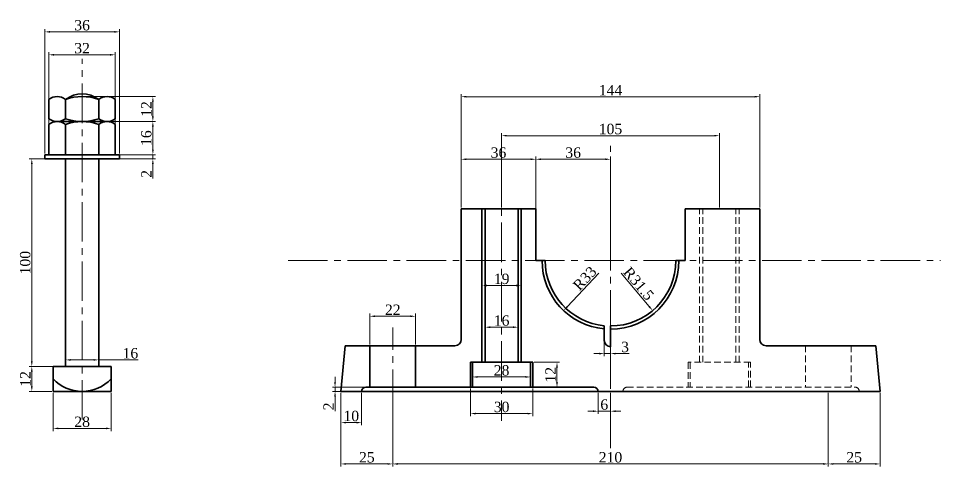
# Model space of a CAD drawing. Header units: millimetres. Extents: x 15432319 to 15433264, y 6507346 to 6507803.
# Drawn here: x 15432329.7 to 15432774.3, y 6507346 to 6507561.8 of the extents above; entities that cross this region are included whole.
import ezdxf

# ---------------------------------------------------------------- set-up
doc = ezdxf.new("R2010")
doc.units = ezdxf.units.MM
doc.header["$PDSIZE"] = 5
doc.linetypes.add('CENTER2', pattern=[28.575, 19.05, -3.175, 3.175, -3.175])
doc.linetypes.add('HIDDEN2', pattern=[4.7625, 3.175, -1.5875])
for name, color, linetype, lineweight in [('Center', 1, 'CENTER2', 18), ('Dimension', 123, 'Continuous', 18), ('Hidden', 5, 'HIDDEN2', 18), ('Object', 7, 'Continuous', 35)]:
    doc.layers.add(name, color=color, linetype=linetype, lineweight=lineweight)
doc.styles.get("Standard").update_dxf_attribs({"font": 'times.ttf'})
doc.dimstyles.new('ISO-25', dxfattribs={"dimtxt": 2.5, "dimasz": 2.5, "dimexe": 1.25, "dimexo": 0.625, "dimtad": 1, "dimtxsty": 'Standard', "dimcen": 2.5, "dimadec": 0, "dimazin": 0, "dimtfac": 1, "dimtmove": 0, "dimatfit": 3, "dimfxl": 1, "dimarcsym": 0})

# ---------------------------------------------------------------- blocks, each defined once
blk = doc.blocks.new('*D3')
at = {"layer": 'Defpoints', "color": 0, "transparency": 16777216}
for p in [(15432485.16, 6507382.17), (15432495.16, 6507382.17), (15432495.16, 6507367.13)]:
    blk.add_point(p, dxfattribs=at)
at = {"layer": 'Dimension', "transparency": 16777216}
for p, q in [((15432485.16, 6507381.54), (15432485.16, 6507365.88)), ((15432495.16, 6507381.54), (15432495.16, 6507365.88)), ((15432487.66, 6507367.13), (15432492.66, 6507367.13))]:
    blk.add_line(p, q, dxfattribs=at)
for points in [[(15432487.66, 6507367.55), (15432487.66, 6507366.72), (15432485.16, 6507367.13)], [(15432492.66, 6507367.55), (15432492.66, 6507366.72), (15432495.16, 6507367.13)]]:
    blk.add_solid(points, dxfattribs=at)
at = {"layer": 'Dimension', "transparency": 16777216, "insert": (15432490.16, 6507370.3), "char_height": 5, "attachment_point": 5}
blk.add_mtext('10', dxfattribs=at)
blk = doc.blocks.new('*D4')
at = {"layer": 'Defpoints', "color": 0, "transparency": 16777216}
for p in [(15432510.16, 6507382.17), (15432720.16, 6507382.17), (15432720.16, 6507347.22)]:
    blk.add_point(p, dxfattribs=at)
at = {"layer": 'Dimension', "transparency": 16777216}
for p, q in [((15432510.16, 6507381.54), (15432510.16, 6507345.97)), ((15432720.16, 6507381.54), (15432720.16, 6507345.97)), ((15432512.66, 6507347.22), (15432717.66, 6507347.22))]:
    blk.add_line(p, q, dxfattribs=at)
for points in [[(15432512.66, 6507347.63), (15432512.66, 6507346.8), (15432510.16, 6507347.22)], [(15432717.66, 6507347.63), (15432717.66, 6507346.8), (15432720.16, 6507347.22)]]:
    blk.add_solid(points, dxfattribs=at)
at = {"layer": 'Dimension', "transparency": 16777216, "insert": (15432615.16, 6507350.39), "char_height": 5, "attachment_point": 5}
blk.add_mtext('210', dxfattribs=at)
blk = doc.blocks.new('*D5')
at = {"layer": 'Defpoints', "color": 0, "transparency": 16777216}
for p in [(15432485.16, 6507382.17), (15432510.16, 6507382.17), (15432510.16, 6507347.22)]:
    blk.add_point(p, dxfattribs=at)
at = {"layer": 'Dimension', "transparency": 16777216}
for p, q in [((15432485.16, 6507381.54), (15432485.16, 6507345.97)), ((15432510.16, 6507381.54), (15432510.16, 6507345.97)), ((15432487.66, 6507347.22), (15432507.66, 6507347.22))]:
    blk.add_line(p, q, dxfattribs=at)
for points in [[(15432487.66, 6507347.63), (15432487.66, 6507346.8), (15432485.16, 6507347.22)], [(15432507.66, 6507347.63), (15432507.66, 6507346.8), (15432510.16, 6507347.22)]]:
    blk.add_solid(points, dxfattribs=at)
at = {"layer": 'Dimension', "transparency": 16777216, "insert": (15432497.66, 6507350.39), "char_height": 5, "attachment_point": 5}
blk.add_mtext('25', dxfattribs=at)
blk = doc.blocks.new('*D6')
at = {"layer": 'Defpoints', "color": 0, "transparency": 16777216}
for p in [(15432720.16, 6507382.17), (15432745.16, 6507382.17), (15432745.16, 6507347.22)]:
    blk.add_point(p, dxfattribs=at)
at = {"layer": 'Dimension', "transparency": 16777216}
for p, q in [((15432720.16, 6507381.54), (15432720.16, 6507345.97)), ((15432745.16, 6507381.54), (15432745.16, 6507345.97)), ((15432722.66, 6507347.22), (15432742.66, 6507347.22))]:
    blk.add_line(p, q, dxfattribs=at)
for points in [[(15432722.66, 6507347.63), (15432722.66, 6507346.8), (15432720.16, 6507347.22)], [(15432742.66, 6507347.63), (15432742.66, 6507346.8), (15432745.16, 6507347.22)]]:
    blk.add_solid(points, dxfattribs=at)
at = {"layer": 'Dimension', "transparency": 16777216, "insert": (15432732.66, 6507350.39), "char_height": 5, "attachment_point": 5}
blk.add_mtext('25', dxfattribs=at)
blk = doc.blocks.new('*D7')
at = {"layer": 'Defpoints', "color": 0, "transparency": 16777216}
for p in [(15432576.66, 6507389.11), (15432548.66, 6507384.17), (15432576.66, 6507384.17)]:
    blk.add_point(p, dxfattribs=at)
at = {"layer": 'Dimension', "transparency": 16777216}
for p, q in [((15432548.66, 6507384.79), (15432548.66, 6507390.36)), ((15432551.16, 6507389.11), (15432574.16, 6507389.11)), ((15432576.66, 6507384.79), (15432576.66, 6507390.36))]:
    blk.add_line(p, q, dxfattribs=at)
for points in [[(15432551.16, 6507389.53), (15432551.16, 6507388.7), (15432548.66, 6507389.11)], [(15432574.16, 6507389.53), (15432574.16, 6507388.7), (15432576.66, 6507389.11)]]:
    blk.add_solid(points, dxfattribs=at)
at = {"layer": 'Dimension', "transparency": 16777216, "insert": (15432562.66, 6507392.28), "char_height": 5, "attachment_point": 5}
blk.add_mtext('28', dxfattribs=at)
blk = doc.blocks.new('*D8')
at = {"layer": 'Defpoints', "color": 0, "transparency": 16777216}
for p in [(15432547.66, 6507384.17), (15432577.66, 6507384.17), (15432577.66, 6507371.47)]:
    blk.add_point(p, dxfattribs=at)
at = {"layer": 'Dimension', "transparency": 16777216}
for p, q in [((15432547.66, 6507383.54), (15432547.66, 6507370.22)), ((15432577.66, 6507383.54), (15432577.66, 6507370.22)), ((15432550.16, 6507371.47), (15432575.16, 6507371.47))]:
    blk.add_line(p, q, dxfattribs=at)
for points in [[(15432550.16, 6507371.88), (15432550.16, 6507371.05), (15432547.66, 6507371.47)], [(15432575.16, 6507371.88), (15432575.16, 6507371.05), (15432577.66, 6507371.47)]]:
    blk.add_solid(points, dxfattribs=at)
at = {"layer": 'Dimension', "transparency": 16777216, "insert": (15432562.66, 6507374.64), "char_height": 5, "attachment_point": 5}
blk.add_mtext('30', dxfattribs=at)
blk = doc.blocks.new('*D9')
at = {"layer": 'Defpoints', "color": 0, "transparency": 16777216}
for p in [(15432577.66, 6507396.17), (15432577.66, 6507384.17), (15432589.36, 6507384.17)]:
    blk.add_point(p, dxfattribs=at)
at = {"layer": 'Dimension', "transparency": 16777216}
for p, q in [((15432578.28, 6507396.17), (15432590.61, 6507396.17)), ((15432589.36, 6507393.67), (15432589.36, 6507386.67)), ((15432578.28, 6507384.17), (15432590.61, 6507384.17))]:
    blk.add_line(p, q, dxfattribs=at)
for points in [[(15432588.95, 6507393.67), (15432589.78, 6507393.67), (15432589.36, 6507396.17)], [(15432588.95, 6507386.67), (15432589.78, 6507386.67), (15432589.36, 6507384.17)]]:
    blk.add_solid(points, dxfattribs=at)
at = {"layer": 'Dimension', "transparency": 16777216, "insert": (15432586.24, 6507390.17), "char_height": 5, "attachment_point": 5, "rotation": 90}
blk.add_mtext('12', dxfattribs=at)
blk = doc.blocks.new('*D10')
at = {"layer": 'Defpoints', "color": 0, "transparency": 16777216}
for p in [(15432570.66, 6507413.09), (15432554.66, 6507396.17), (15432570.66, 6507396.17)]:
    blk.add_point(p, dxfattribs=at)
at = {"layer": 'Dimension', "transparency": 16777216}
for p, q in [((15432554.66, 6507396.79), (15432554.66, 6507414.34)), ((15432570.66, 6507396.79), (15432570.66, 6507414.34)), ((15432557.16, 6507413.09), (15432568.16, 6507413.09))]:
    blk.add_line(p, q, dxfattribs=at)
for points in [[(15432557.16, 6507413.5), (15432557.16, 6507412.67), (15432554.66, 6507413.09)], [(15432568.16, 6507413.5), (15432568.16, 6507412.67), (15432570.66, 6507413.09)]]:
    blk.add_solid(points, dxfattribs=at)
at = {"layer": 'Dimension', "transparency": 16777216, "insert": (15432562.66, 6507416.25), "char_height": 5, "attachment_point": 5}
blk.add_mtext('16', dxfattribs=at)
blk = doc.blocks.new('*D11')
at = {"layer": 'Defpoints', "color": 0, "transparency": 16777216}
for p in [(15432572.16, 6507433.17), (15432553.16, 6507396.17), (15432572.16, 6507396.17)]:
    blk.add_point(p, dxfattribs=at)
at = {"layer": 'Dimension', "transparency": 16777216}
for p, q in [((15432553.16, 6507396.79), (15432553.16, 6507434.42)), ((15432555.66, 6507433.17), (15432569.66, 6507433.17)), ((15432572.16, 6507396.79), (15432572.16, 6507434.42))]:
    blk.add_line(p, q, dxfattribs=at)
for points in [[(15432555.66, 6507433.58), (15432555.66, 6507432.75), (15432553.16, 6507433.17)], [(15432569.66, 6507433.58), (15432569.66, 6507432.75), (15432572.16, 6507433.17)]]:
    blk.add_solid(points, dxfattribs=at)
at = {"layer": 'Dimension', "transparency": 16777216, "insert": (15432562.66, 6507436.34), "char_height": 5, "attachment_point": 5}
blk.add_mtext('19', dxfattribs=at)
blk = doc.blocks.new('*D12')
at = {"layer": 'Defpoints', "color": 0, "transparency": 16777216}
for p in [(15432499.16, 6507384.17), (15432482.33, 6507382.17), (15432499.16, 6507382.17)]:
    blk.add_point(p, dxfattribs=at)
at = {"layer": 'Dimension', "transparency": 16777216}
for p, q in [((15432482.33, 6507386.67), (15432482.33, 6507389.17)), ((15432498.53, 6507384.17), (15432481.08, 6507384.17)), ((15432482.33, 6507384.17), (15432482.33, 6507382.17)), ((15432498.53, 6507382.17), (15432481.08, 6507382.17)), ((15432482.33, 6507379.67), (15432482.33, 6507372.69))]:
    blk.add_line(p, q, dxfattribs=at)
for points in [[(15432481.91, 6507386.67), (15432482.74, 6507386.67), (15432482.33, 6507384.17)], [(15432481.91, 6507379.67), (15432482.74, 6507379.67), (15432482.33, 6507382.17)]]:
    blk.add_solid(points, dxfattribs=at)
at = {"layer": 'Dimension', "transparency": 16777216, "insert": (15432479.2, 6507374.93), "char_height": 5, "attachment_point": 5, "rotation": 90}
blk.add_mtext('2', dxfattribs=at)
blk = doc.blocks.new('*D13')
at = {"layer": 'Defpoints', "color": 0, "transparency": 16777216}
for p in [(15432579.16, 6507493.99), (15432543.16, 6507470.17), (15432579.16, 6507470.17)]:
    blk.add_point(p, dxfattribs=at)
at = {"layer": 'Dimension', "transparency": 16777216}
for p, q in [((15432543.16, 6507470.79), (15432543.16, 6507495.24)), ((15432545.66, 6507493.99), (15432576.66, 6507493.99)), ((15432579.16, 6507470.79), (15432579.16, 6507495.24))]:
    blk.add_line(p, q, dxfattribs=at)
for points in [[(15432545.66, 6507494.4), (15432545.66, 6507493.57), (15432543.16, 6507493.99)], [(15432576.66, 6507494.4), (15432576.66, 6507493.57), (15432579.16, 6507493.99)]]:
    blk.add_solid(points, dxfattribs=at)
at = {"layer": 'Dimension', "transparency": 16777216, "insert": (15432561.16, 6507497.16), "char_height": 5, "attachment_point": 5}
blk.add_mtext('36', dxfattribs=at)
blk = doc.blocks.new('*D14')
at = {"layer": 'Defpoints', "color": 0, "transparency": 16777216}
for p in [(15432579.16, 6507493.99), (15432579.16, 6507445.17), (15432615.16, 6507445.17)]:
    blk.add_point(p, dxfattribs=at)
at = {"layer": 'Dimension', "transparency": 16777216}
for p, q in [((15432579.16, 6507445.79), (15432579.16, 6507495.24)), ((15432612.66, 6507493.99), (15432581.66, 6507493.99)), ((15432615.16, 6507445.79), (15432615.16, 6507495.24))]:
    blk.add_line(p, q, dxfattribs=at)
for points in [[(15432581.66, 6507494.4), (15432581.66, 6507493.57), (15432579.16, 6507493.99)], [(15432612.66, 6507494.4), (15432612.66, 6507493.57), (15432615.16, 6507493.99)]]:
    blk.add_solid(points, dxfattribs=at)
at = {"layer": 'Dimension', "transparency": 16777216, "insert": (15432597.16, 6507497.16), "char_height": 5, "attachment_point": 5}
blk.add_mtext('36', dxfattribs=at)
blk = doc.blocks.new('*D17')
at = {"layer": 'Defpoints', "color": 0, "transparency": 16777216}
for p in [(15432612.16, 6507413.81), (15432615.16, 6507413.81), (15432615.16, 6507400.37)]:
    blk.add_point(p, dxfattribs=at)
at = {"layer": 'Dimension', "transparency": 16777216}
for p, q in [((15432612.16, 6507413.19), (15432612.16, 6507399.12)), ((15432615.16, 6507413.19), (15432615.16, 6507399.12)), ((15432609.66, 6507400.37), (15432607.16, 6507400.37)), ((15432612.16, 6507400.37), (15432615.16, 6507400.37)), ((15432617.66, 6507400.37), (15432624.19, 6507400.37))]:
    blk.add_line(p, q, dxfattribs=at)
for points in [[(15432609.66, 6507400.78), (15432609.66, 6507399.95), (15432612.16, 6507400.37)], [(15432617.66, 6507400.78), (15432617.66, 6507399.95), (15432615.16, 6507400.37)]]:
    blk.add_solid(points, dxfattribs=at)
at = {"layer": 'Dimension', "transparency": 16777216, "insert": (15432622.17, 6507403.54), "char_height": 5, "attachment_point": 5}
blk.add_mtext('3', dxfattribs=at)
blk = doc.blocks.new('*D18')
at = {"layer": 'Defpoints', "color": 0, "transparency": 16777216}
for p in [(15432615.16, 6507445.17), (15432635.49, 6507421.1)]:
    blk.add_point(p, dxfattribs=at)
at = {"layer": 'Dimension', "transparency": 16777216}
blk.add_line((15432620.33, 6507439.04), (15432633.87, 6507423.01), dxfattribs=at)
blk.add_solid([(15432634.19, 6507423.28), (15432633.55, 6507422.75), (15432635.49, 6507421.1)], dxfattribs=at)
at = {"layer": 'Dimension', "transparency": 16777216, "insert": (15432628.72, 6507434.03), "char_height": 5, "attachment_point": 5, "rotation": 310.1933}
blk.add_mtext('R31.5', dxfattribs=at)
blk = doc.blocks.new('*D19')
at = {"layer": 'Defpoints', "color": 0, "transparency": 16777216}
for p in [(15432615.16, 6507445.17), (15432592.57, 6507421.11)]:
    blk.add_point(p, dxfattribs=at)
at = {"layer": 'Dimension', "transparency": 16777216}
blk.add_line((15432609.47, 6507439.11), (15432594.28, 6507422.93), dxfattribs=at)
blk.add_solid([(15432593.98, 6507423.21), (15432594.59, 6507422.64), (15432592.57, 6507421.11)], dxfattribs=at)
at = {"layer": 'Dimension', "transparency": 16777216, "insert": (15432602.77, 6507436.6), "char_height": 5, "attachment_point": 5, "rotation": 46.8143}
blk.add_mtext('R33', dxfattribs=at)
blk = doc.blocks.new('*D20')
at = {"layer": 'Defpoints', "color": 0, "transparency": 16777216}
for p in [(15432521.16, 6507418.36), (15432499.16, 6507404.17), (15432521.16, 6507404.17)]:
    blk.add_point(p, dxfattribs=at)
at = {"layer": 'Dimension', "transparency": 16777216}
for p, q in [((15432499.16, 6507404.79), (15432499.16, 6507419.61)), ((15432501.66, 6507418.36), (15432518.66, 6507418.36)), ((15432521.16, 6507404.79), (15432521.16, 6507419.61))]:
    blk.add_line(p, q, dxfattribs=at)
for points in [[(15432501.66, 6507418.78), (15432501.66, 6507417.95), (15432499.16, 6507418.36)], [(15432518.66, 6507418.78), (15432518.66, 6507417.95), (15432521.16, 6507418.36)]]:
    blk.add_solid(points, dxfattribs=at)
at = {"layer": 'Dimension', "transparency": 16777216, "insert": (15432510.16, 6507421.49), "char_height": 5, "attachment_point": 5}
blk.add_mtext('22', dxfattribs=at)
blk = doc.blocks.new('*D21')
at = {"layer": 'Defpoints', "color": 0, "transparency": 16777216}
for p in [(15432609.16, 6507382.17), (15432615.16, 6507382.17), (15432615.16, 6507372.63)]:
    blk.add_point(p, dxfattribs=at)
at = {"layer": 'Dimension', "transparency": 16777216}
for p, q in [((15432609.16, 6507381.54), (15432609.16, 6507371.38)), ((15432615.16, 6507381.54), (15432615.16, 6507371.38)), ((15432606.66, 6507372.63), (15432604.16, 6507372.63)), ((15432609.16, 6507372.63), (15432615.16, 6507372.63)), ((15432617.66, 6507372.63), (15432620.16, 6507372.63))]:
    blk.add_line(p, q, dxfattribs=at)
for points in [[(15432606.66, 6507373.04), (15432606.66, 6507372.21), (15432609.16, 6507372.63)], [(15432617.66, 6507373.04), (15432617.66, 6507372.21), (15432615.16, 6507372.63)]]:
    blk.add_solid(points, dxfattribs=at)
at = {"layer": 'Dimension', "transparency": 16777216, "insert": (15432612.16, 6507375.8), "char_height": 5, "attachment_point": 5}
blk.add_mtext('6', dxfattribs=at)
blk = doc.blocks.new('*D40')
at = {"layer": 'Defpoints', "color": 0, "transparency": 16777216}
for p in [(15432667.66, 6507505.35), (15432562.66, 6507470.17), (15432667.66, 6507470.17)]:
    blk.add_point(p, dxfattribs=at)
at = {"layer": 'Dimension', "transparency": 16777216}
for p, q in [((15432562.66, 6507470.79), (15432562.66, 6507506.6)), ((15432565.16, 6507505.35), (15432665.16, 6507505.35)), ((15432667.66, 6507470.79), (15432667.66, 6507506.6))]:
    blk.add_line(p, q, dxfattribs=at)
for points in [[(15432565.16, 6507505.76), (15432565.16, 6507504.93), (15432562.66, 6507505.35)], [(15432665.16, 6507505.76), (15432665.16, 6507504.93), (15432667.66, 6507505.35)]]:
    blk.add_solid(points, dxfattribs=at)
at = {"layer": 'Dimension', "transparency": 16777216, "insert": (15432615.16, 6507508.52), "char_height": 5, "attachment_point": 5}
blk.add_mtext('105', dxfattribs=at)
blk = doc.blocks.new('*D49')
at = {"layer": 'Defpoints', "color": 0, "transparency": 16777216}
for p in [(15432687.16, 6507524.12), (15432543.16, 6507470.17), (15432687.16, 6507470.17)]:
    blk.add_point(p, dxfattribs=at)
at = {"layer": 'Dimension', "transparency": 16777216}
for p, q in [((15432543.16, 6507470.79), (15432543.16, 6507525.37)), ((15432687.16, 6507470.79), (15432687.16, 6507525.37)), ((15432545.66, 6507524.12), (15432684.66, 6507524.12))]:
    blk.add_line(p, q, dxfattribs=at)
for points in [[(15432545.66, 6507524.54), (15432545.66, 6507523.71), (15432543.16, 6507524.12)], [(15432684.66, 6507524.54), (15432684.66, 6507523.71), (15432687.16, 6507524.12)]]:
    blk.add_solid(points, dxfattribs=at)
at = {"layer": 'Dimension', "transparency": 16777216, "insert": (15432615.16, 6507527.25), "char_height": 5, "attachment_point": 5}
blk.add_mtext('144', dxfattribs=at)
blk = doc.blocks.new('*D68')
at = {"layer": 'Defpoints', "color": 0, "transparency": 16777216}
for p in [(15432376.36, 6507544.3), (15432344.36, 6507496.17), (15432376.36, 6507496.17)]:
    blk.add_point(p, dxfattribs=at)
at = {"layer": 'Dimension', "transparency": 16777216}
for p, q in [((15432344.36, 6507496.79), (15432344.36, 6507545.55)), ((15432346.86, 6507544.3), (15432373.86, 6507544.3)), ((15432376.36, 6507496.79), (15432376.36, 6507545.55))]:
    blk.add_line(p, q, dxfattribs=at)
for points in [[(15432346.86, 6507544.72), (15432346.86, 6507543.89), (15432344.36, 6507544.3)], [(15432373.86, 6507544.72), (15432373.86, 6507543.89), (15432376.36, 6507544.3)]]:
    blk.add_solid(points, dxfattribs=at)
at = {"layer": 'Dimension', "transparency": 16777216, "insert": (15432360.36, 6507547.47), "char_height": 5, "attachment_point": 5}
blk.add_mtext('32', dxfattribs=at)
blk = doc.blocks.new('*D69')
at = {"layer": 'Defpoints', "color": 0, "transparency": 16777216}
for p in [(15432378.36, 6507555.36), (15432342.36, 6507496.17), (15432378.36, 6507496.17)]:
    blk.add_point(p, dxfattribs=at)
at = {"layer": 'Dimension', "transparency": 16777216}
for p, q in [((15432342.36, 6507496.79), (15432342.36, 6507556.61)), ((15432378.36, 6507496.79), (15432378.36, 6507556.61)), ((15432344.86, 6507555.36), (15432375.86, 6507555.36))]:
    blk.add_line(p, q, dxfattribs=at)
for points in [[(15432344.86, 6507555.78), (15432344.86, 6507554.94), (15432342.36, 6507555.36)], [(15432375.86, 6507555.78), (15432375.86, 6507554.94), (15432378.36, 6507555.36)]]:
    blk.add_solid(points, dxfattribs=at)
at = {"layer": 'Dimension', "transparency": 16777216, "insert": (15432360.36, 6507558.53), "char_height": 5, "attachment_point": 5}
blk.add_mtext('36', dxfattribs=at)
blk = doc.blocks.new('*D70')
at = {"layer": 'Defpoints', "color": 0, "transparency": 16777216}
for p in [(15432360.36, 6507512.17), (15432360.36, 6507496.17), (15432394.48, 6507496.17)]:
    blk.add_point(p, dxfattribs=at)
at = {"layer": 'Dimension', "transparency": 16777216}
for p, q in [((15432360.98, 6507512.17), (15432395.73, 6507512.17)), ((15432394.48, 6507509.67), (15432394.48, 6507498.67)), ((15432360.98, 6507496.17), (15432395.73, 6507496.17))]:
    blk.add_line(p, q, dxfattribs=at)
for points in [[(15432394.06, 6507509.67), (15432394.89, 6507509.67), (15432394.48, 6507512.17)], [(15432394.06, 6507498.67), (15432394.89, 6507498.67), (15432394.48, 6507496.17)]]:
    blk.add_solid(points, dxfattribs=at)
at = {"layer": 'Dimension', "transparency": 16777216, "insert": (15432391.31, 6507504.17), "char_height": 5, "attachment_point": 5, "rotation": 90}
blk.add_mtext('16', dxfattribs=at)
blk = doc.blocks.new('*D71')
at = {"layer": 'Defpoints', "color": 0, "transparency": 16777216}
for p in [(15432360.36, 6507524.17), (15432360.36, 6507512.17), (15432394.48, 6507512.17)]:
    blk.add_point(p, dxfattribs=at)
at = {"layer": 'Dimension', "transparency": 16777216}
for p, q in [((15432360.98, 6507524.17), (15432395.73, 6507524.17)), ((15432394.48, 6507521.67), (15432394.48, 6507514.67)), ((15432360.98, 6507512.17), (15432395.73, 6507512.17))]:
    blk.add_line(p, q, dxfattribs=at)
for points in [[(15432394.06, 6507521.67), (15432394.89, 6507521.67), (15432394.48, 6507524.17)], [(15432394.06, 6507514.67), (15432394.89, 6507514.67), (15432394.48, 6507512.17)]]:
    blk.add_solid(points, dxfattribs=at)
at = {"layer": 'Dimension', "transparency": 16777216, "insert": (15432391.35, 6507518.17), "char_height": 5, "attachment_point": 5, "rotation": 90}
blk.add_mtext('12', dxfattribs=at)
blk = doc.blocks.new('*D72')
at = {"layer": 'Defpoints', "color": 0, "transparency": 16777216}
for p in [(15432360.36, 6507496.17), (15432360.36, 6507494.17), (15432394.48, 6507494.17)]:
    blk.add_point(p, dxfattribs=at)
at = {"layer": 'Dimension', "transparency": 16777216}
for p, q in [((15432394.48, 6507498.67), (15432394.48, 6507501.17)), ((15432360.98, 6507496.17), (15432395.73, 6507496.17)), ((15432360.98, 6507494.17), (15432395.73, 6507494.17)), ((15432394.48, 6507496.17), (15432394.48, 6507494.17)), ((15432394.48, 6507491.67), (15432394.48, 6507484.69))]:
    blk.add_line(p, q, dxfattribs=at)
for points in [[(15432394.06, 6507498.67), (15432394.89, 6507498.67), (15432394.48, 6507496.17)], [(15432394.06, 6507491.67), (15432394.89, 6507491.67), (15432394.48, 6507494.17)]]:
    blk.add_solid(points, dxfattribs=at)
at = {"layer": 'Dimension', "transparency": 16777216, "insert": (15432391.35, 6507486.93), "char_height": 5, "attachment_point": 5, "rotation": 90}
blk.add_mtext('2', dxfattribs=at)
blk = doc.blocks.new('*D73')
at = {"layer": 'Defpoints', "color": 0, "transparency": 16777216}
for p in [(15432352.36, 6507494.17), (15432336.1, 6507394.17), (15432352.36, 6507394.17)]:
    blk.add_point(p, dxfattribs=at)
at = {"layer": 'Dimension', "transparency": 16777216}
for p, q in [((15432351.73, 6507494.17), (15432334.85, 6507494.17)), ((15432336.1, 6507491.67), (15432336.1, 6507396.67)), ((15432351.73, 6507394.17), (15432334.85, 6507394.17))]:
    blk.add_line(p, q, dxfattribs=at)
for points in [[(15432335.68, 6507491.67), (15432336.52, 6507491.67), (15432336.1, 6507494.17)], [(15432335.68, 6507396.67), (15432336.52, 6507396.67), (15432336.1, 6507394.17)]]:
    blk.add_solid(points, dxfattribs=at)
at = {"layer": 'Dimension', "transparency": 16777216, "insert": (15432332.93, 6507444.17), "char_height": 5, "attachment_point": 5, "rotation": 90}
blk.add_mtext('100', dxfattribs=at)
blk = doc.blocks.new('*D74')
at = {"layer": 'Defpoints', "color": 0, "transparency": 16777216}
for p in [(15432346.36, 6507394.17), (15432336.1, 6507382.17), (15432346.36, 6507382.17)]:
    blk.add_point(p, dxfattribs=at)
at = {"layer": 'Dimension', "transparency": 16777216}
for p, q in [((15432345.73, 6507394.17), (15432334.85, 6507394.17)), ((15432336.1, 6507391.67), (15432336.1, 6507384.67)), ((15432345.73, 6507382.17), (15432334.85, 6507382.17))]:
    blk.add_line(p, q, dxfattribs=at)
for points in [[(15432335.68, 6507391.67), (15432336.52, 6507391.67), (15432336.1, 6507394.17)], [(15432335.68, 6507384.67), (15432336.52, 6507384.67), (15432336.1, 6507382.17)]]:
    blk.add_solid(points, dxfattribs=at)
at = {"layer": 'Dimension', "transparency": 16777216, "insert": (15432332.97, 6507388.17), "char_height": 5, "attachment_point": 5, "rotation": 90}
blk.add_mtext('12', dxfattribs=at)
blk = doc.blocks.new('*D75')
at = {"layer": 'Defpoints', "color": 0, "transparency": 16777216}
for p in [(15432346.36, 6507382.17), (15432374.36, 6507382.17), (15432374.36, 6507364.33)]:
    blk.add_point(p, dxfattribs=at)
at = {"layer": 'Dimension', "transparency": 16777216}
for p, q in [((15432346.36, 6507381.54), (15432346.36, 6507363.08)), ((15432374.36, 6507381.54), (15432374.36, 6507363.08)), ((15432348.86, 6507364.33), (15432371.86, 6507364.33))]:
    blk.add_line(p, q, dxfattribs=at)
for points in [[(15432348.86, 6507364.74), (15432348.86, 6507363.91), (15432346.36, 6507364.33)], [(15432371.86, 6507364.74), (15432371.86, 6507363.91), (15432374.36, 6507364.33)]]:
    blk.add_solid(points, dxfattribs=at)
at = {"layer": 'Dimension', "transparency": 16777216, "insert": (15432360.36, 6507367.49), "char_height": 5, "attachment_point": 5}
blk.add_mtext('28', dxfattribs=at)
blk = doc.blocks.new('*D76')
at = {"layer": 'Defpoints', "color": 0, "transparency": 16777216}
for p in [(15432368.36, 6507397.34), (15432352.36, 6507394.17), (15432368.36, 6507394.17)]:
    blk.add_point(p, dxfattribs=at)
at = {"layer": 'Dimension', "transparency": 16777216}
for p, q in [((15432352.36, 6507394.79), (15432352.36, 6507398.59)), ((15432354.86, 6507397.34), (15432365.86, 6507397.34)), ((15432368.36, 6507394.79), (15432368.36, 6507398.59)), ((15432368.36, 6507397.34), (15432387.38, 6507397.34))]:
    blk.add_line(p, q, dxfattribs=at)
for points in [[(15432354.86, 6507397.75), (15432354.86, 6507396.92), (15432352.36, 6507397.34)], [(15432365.86, 6507397.75), (15432365.86, 6507396.92), (15432368.36, 6507397.34)]]:
    blk.add_solid(points, dxfattribs=at)
at = {"layer": 'Dimension', "transparency": 16777216, "insert": (15432383.64, 6507400.5), "char_height": 5, "attachment_point": 5}
blk.add_mtext('16', dxfattribs=at)

msp = doc.modelspace()

# ---------------------------------------------------------------- linework, layer by layer
at = {"layer": 'Center'}
for p, q in [((15432360.3577, 6507368.5735), (15432360.3577, 6507542.3963)), ((15432615.1563, 6507354.7448), (15432615.1563, 6507500.3942)), ((15432562.6563, 6507492.0825), (15432562.6563, 6507367.9908)), ((15432459.6937, 6507445.1668), (15432774.3295, 6507445.1668)), ((15432510.1563, 6507373.6699), (15432510.1563, 6507412.9272))]:
    msp.add_line(p, q, dxfattribs=at)
at = {"layer": 'Hidden'}
for p, q in [((15432658.1563, 6507396.1668), (15432658.1563, 6507470.1668)), ((15432659.6563, 6507396.1668), (15432659.6563, 6507470.1668)), ((15432675.6563, 6507396.1668), (15432675.6563, 6507470.1668)), ((15432677.1563, 6507396.1668), (15432677.1563, 6507470.1668)), ((15432709.1563, 6507404.1668), (15432709.1563, 6507384.1668)), ((15432731.1563, 6507404.1668), (15432731.1563, 6507384.1668)), ((15432682.6563, 6507396.1668), (15432652.6563, 6507396.1668)), ((15432652.6563, 6507396.1668), (15432652.6563, 6507384.1668)), ((15432653.6563, 6507396.1668), (15432653.6563, 6507384.1668)), ((15432681.6563, 6507384.1668), (15432681.6563, 6507396.1668)), ((15432682.6563, 6507384.1668), (15432682.6563, 6507396.1668)), ((15432623.1563, 6507384.1668), (15432733.1563, 6507384.1668))]:
    msp.add_line(p, q, dxfattribs=at)
for centre, start, end in [((15432623.1563, 6507382.1668), 90, 180), ((15432733.1563, 6507382.1668), 0, 90)]:
    msp.add_arc(centre, 2, start, end, dxfattribs=at)
at = {"layer": 'Object'}
for p, q in [((15432344.3577, 6507513.5394), (15432344.3577, 6507522.7943)), ((15432348.3576, 6507524.1668), (15432348.3578, 6507524.1668)), ((15432352.3577, 6507513.5394), (15432352.3577, 6507522.7943)), ((15432360.3577, 6507524.1668), (15432360.3577, 6507524.1668)), ((15432368.3577, 6507522.7943), (15432368.3577, 6507513.5394)), ((15432372.3576, 6507524.1668), (15432372.3578, 6507524.1668)), ((15432376.3577, 6507522.7943), (15432376.3577, 6507513.5394)), ((15432348.3576, 6507512.1668), (15432348.3578, 6507512.1668)), ((15432348.3576, 6507512.1668), (15432348.3578, 6507512.1668)), ((15432348.3578, 6507512.1668), (15432372.3576, 6507512.1668)), ((15432372.3576, 6507512.1668), (15432372.3578, 6507512.1668)), ((15432372.3576, 6507512.1668), (15432372.3579, 6507512.1668)), ((15432344.3577, 6507496.1668), (15432344.3577, 6507510.7943)), ((15432352.3577, 6507496.1668), (15432352.3577, 6507510.7943)), ((15432368.3577, 6507510.7943), (15432368.3577, 6507496.1668)), ((15432376.3577, 6507510.7943), (15432376.3577, 6507496.1668)), ((15432342.3577, 6507496.1668), (15432378.3577, 6507496.1668)), ((15432342.3577, 6507496.1668), (15432342.3577, 6507494.1668)), ((15432342.3577, 6507494.1668), (15432378.3577, 6507494.1668)), ((15432376.3577, 6507496.1668), (15432344.3577, 6507496.1668)), ((15432352.3577, 6507494.1668), (15432352.3577, 6507394.1668)), ((15432368.3577, 6507494.1668), (15432368.3577, 6507394.1668)), ((15432378.3577, 6507494.1668), (15432378.3577, 6507496.1668)), ((15432543.1563, 6507407.1668), (15432543.1563, 6507470.1668)), ((15432543.1563, 6507470.1668), (15432579.1563, 6507470.1668)), ((15432553.1563, 6507396.1668), (15432553.1563, 6507470.1668)), ((15432554.6563, 6507396.1668), (15432554.6563, 6507470.1668)), ((15432570.6563, 6507396.1668), (15432570.6563, 6507470.1668)), ((15432572.1563, 6507396.1668), (15432572.1563, 6507470.1668)), ((15432579.1563, 6507470.1668), (15432579.1563, 6507445.1668)), ((15432687.1563, 6507470.1668), (15432651.1563, 6507470.1668)), ((15432651.1563, 6507470.1668), (15432651.1563, 6507445.1668)), ((15432687.1563, 6507407.1668), (15432687.1563, 6507470.1668)), ((15432579.1563, 6507445.1668), (15432579.1563, 6507450.1668)), ((15432579.1563, 6507445.1668), (15432582.1563, 6507445.1668)), ((15432582.1563, 6507445.1668), (15432583.6563, 6507445.1668)), ((15432648.1563, 6507445.1668), (15432646.6563, 6507445.1668)), ((15432651.1563, 6507445.1668), (15432648.1563, 6507445.1668)), ((15432612.1563, 6507406.6668), (15432612.1563, 6507413.81)), ((15432615.1563, 6507413.6668), (15432615.1563, 6507403.6668)), ((15432487.1563, 6507404.1668), (15432485.1563, 6507382.1668)), ((15432487.1563, 6507404.1668), (15432540.1563, 6507404.1668)), ((15432499.1563, 6507404.1668), (15432499.1563, 6507384.1668)), ((15432521.1563, 6507404.1668), (15432521.1563, 6507384.1668)), ((15432615.1563, 6507403.6668), (15432615.1563, 6507403.6668)), ((15432743.1563, 6507404.1668), (15432690.1563, 6507404.1668)), ((15432743.1563, 6507404.1668), (15432745.1563, 6507382.1668)), ((15432547.6563, 6507396.1668), (15432577.6563, 6507396.1668)), ((15432547.6563, 6507384.1668), (15432547.6563, 6507396.1668)), ((15432548.6563, 6507384.1668), (15432548.6563, 6507396.1668)), ((15432576.6563, 6507396.1668), (15432576.6563, 6507384.1668)), ((15432577.6563, 6507396.1668), (15432577.6563, 6507384.1668)), ((15432346.3577, 6507382.1668), (15432346.3577, 6507394.1668)), ((15432346.3577, 6507394.1668), (15432374.3577, 6507394.1668)), ((15432374.3577, 6507394.1668), (15432374.3577, 6507382.1668)), ((15432607.1563, 6507384.1668), (15432497.1563, 6507384.1668)), ((15432374.3577, 6507382.1668), (15432346.3577, 6507382.1668)), ((15432615.1563, 6507382.1668), (15432485.1563, 6507382.1668)), ((15432495.1563, 6507382.1668), (15432495.1563, 6507382.1668)), ((15432609.1563, 6507382.1668), (15432609.1563, 6507382.1668)), ((15432615.1563, 6507382.1668), (15432745.1563, 6507382.1668)), ((15432621.1563, 6507382.1668), (15432621.1563, 6507382.1668)), ((15432735.1563, 6507382.1668), (15432735.1563, 6507382.1668))]:
    msp.add_line(p, q, dxfattribs=at)
for centre, radius, start, end in [((15432360.3577, 6507512.1668), 13.302, 53.029001, 126.971213), ((15432348.3577, 6507517.6521), 6.5147, 52.121121, 127.878879), ((15432360.3577, 6507500.1668), 24, 70.528779, 109.471221), ((15432372.3577, 6507517.6521), 6.5147, 52.121121, 127.878879), ((15432348.3577, 6507518.6816), 6.5147, 232.12112, 307.878879), ((15432348.3577, 6507505.6521), 6.5147, 52.121121, 127.878879), ((15432360.3577, 6507536.1668), 24, 250.528779, 289.471221), ((15432360.3577, 6507488.1668), 24, 70.528779, 109.471221), ((15432372.3577, 6507518.6816), 6.5147, 232.12112, 307.878879), ((15432372.3577, 6507505.6521), 6.5147, 52.121121, 127.878879), ((15432615.1563, 6507445.1668), 33, 180, 264.784091), ((15432615.1563, 6507445.1668), 31.5, 180, 264.534976), ((15432615.1563, 6507445.1668), 33, 270, 0), ((15432615.1563, 6507445.1668), 31.5, 270, 0), ((15432540.1563, 6507407.1668), 3, 270, 0), ((15432615.1563, 6507406.6668), 3, 180, 270), ((15432690.1563, 6507407.1668), 3, 180, 270), ((15432360.3577, 6507401.5002), 19.3333, 223.602819, 316.397181), ((15432497.1563, 6507382.1668), 2, 90, 180), ((15432607.1563, 6507382.1668), 2, 0, 90)]:
    msp.add_arc(centre, radius, start, end, dxfattribs=at)

# ---------------------------------------------------------------- dimensions: what is measured, and where the dimension line sits
at = {"layer": 'Dimension'}
for base, p1, p2, picture, middle in [((15432378.3577, 6507555.3614), (15432342.3577, 6507496.1668), (15432378.3577, 6507496.1668), '*D69', (15432360.3577, 6507558.5297)), ((15432376.3577, 6507544.303), (15432344.3577, 6507496.1668), (15432376.3577, 6507496.1668), '*D68', (15432360.3577, 6507547.4713)), ((15432687.1563, 6507524.1232), (15432543.1563, 6507470.1668), (15432687.1563, 6507470.1668), '*D49', (15432615.1563, 6507527.2482)), ((15432667.6563, 6507505.3477), (15432562.6563, 6507470.1668), (15432667.6563, 6507470.1668), '*D40', (15432615.1563, 6507508.516)), ((15432579.1563, 6507493.9878), (15432543.1563, 6507470.1668), (15432579.1563, 6507470.1668), '*D13', (15432561.1563, 6507497.156)), ((15432579.1563, 6507493.9878), (15432615.1563, 6507445.1668), (15432579.1563, 6507445.1668), '*D14', (15432597.1563, 6507497.156)), ((15432572.1563, 6507433.1668), (15432553.1563, 6507396.1668), (15432572.1563, 6507396.1668), '*D11', (15432562.6563, 6507436.3423)), ((15432521.1563, 6507418.3639), (15432499.1563, 6507404.1668), (15432521.1563, 6507404.1668), '*D20', (15432510.1563, 6507421.4889)), ((15432570.6563, 6507413.0865), (15432554.6563, 6507396.1668), (15432570.6563, 6507396.1668), '*D10', (15432562.6563, 6507416.2548)), ((15432576.6563, 6507389.1118), (15432548.6563, 6507384.1668), (15432576.6563, 6507384.1668), '*D7', (15432562.6563, 6507392.2801)), ((15432577.6563, 6507371.4668), (15432547.6563, 6507384.1668), (15432577.6563, 6507384.1668), '*D8', (15432562.6563, 6507374.635)), ((15432374.3577, 6507364.3265), (15432346.3577, 6507382.1668), (15432374.3577, 6507382.1668), '*D75', (15432360.3577, 6507367.4948)), ((15432495.1563, 6507367.1325), (15432485.1563, 6507382.1668), (15432495.1563, 6507382.1668), '*D3', (15432490.1563, 6507370.3007)), ((15432510.1563, 6507347.2172), (15432485.1563, 6507382.1668), (15432510.1563, 6507382.1668), '*D5', (15432497.6563, 6507350.3855)), ((15432720.1563, 6507347.2172), (15432510.1563, 6507382.1668), (15432720.1563, 6507382.1668), '*D4', (15432615.1563, 6507350.3855)), ((15432615.1563, 6507372.6273), (15432609.1563, 6507382.1668), (15432615.1563, 6507382.1668), '*D21', (15432612.1563, 6507375.7955)), ((15432745.1563, 6507347.2172), (15432720.1563, 6507382.1668), (15432745.1563, 6507382.1668), '*D6', (15432732.6563, 6507350.3855))]:
    dim = msp.add_linear_dim(base=base, p1=p1, p2=p2, dimstyle='ISO-25', override={"dimtxt": 5, "dimdec": 3, "dimdsep": 46, "dimcen": 5, "dimclrd": 256, "dimclre": 256, "dimclrt": 256, "dimtdec": 3, "dimfrac": 2, "dimlwd": 65535, "dimlwe": 65535}, dxfattribs=at)
    dim.commit()
    dim.dimension.update_dxf_attribs({"geometry": picture, "text_midpoint": middle})
for base, p1, p2, picture, middle in [((15432394.4755, 6507512.1668), (15432360.3577, 6507524.1668), (15432360.3577, 6507512.1668), '*D71', (15432391.3505, 6507518.1668)), ((15432394.4755, 6507496.1668), (15432360.3577, 6507512.1668), (15432360.3577, 6507496.1668), '*D70', (15432391.3073, 6507504.1668)), ((15432394.4755, 6507494.1668), (15432360.3577, 6507496.1668), (15432360.3577, 6507494.1668), '*D72', (15432391.3505, 6507486.9286)), ((15432336.0996, 6507394.1668), (15432352.3577, 6507494.1668), (15432352.3577, 6507394.1668), '*D73', (15432332.9313, 6507444.1668)), ((15432589.364, 6507384.1668), (15432577.6563, 6507396.1668), (15432577.6563, 6507384.1668), '*D9', (15432586.239, 6507390.1668)), ((15432336.0996, 6507382.1668), (15432346.3577, 6507394.1668), (15432346.3577, 6507382.1668), '*D74', (15432332.9746, 6507388.1668)), ((15432482.3283, 6507382.1668), (15432499.1563, 6507384.1668), (15432499.1563, 6507382.1668), '*D12', (15432479.2033, 6507374.9286))]:
    dim = msp.add_linear_dim(base=base, p1=p1, p2=p2, angle=90, dimstyle='ISO-25', override={"dimtxt": 5, "dimdec": 3, "dimdsep": 46, "dimcen": 5, "dimclrd": 256, "dimclre": 256, "dimclrt": 256, "dimtdec": 3, "dimfrac": 2, "dimlwd": 65535, "dimlwe": 65535}, dxfattribs=at)
    dim.commit()
    dim.dimension.update_dxf_attribs({"geometry": picture, "text_midpoint": middle})
for mpoint, picture, middle in [((15432592.5722, 6507421.1052), '*D19', (15432605.0825, 6507434.434)), ((15432635.4854, 6507421.1049), '*D18', (15432626.2949, 6507431.983))]:
    dim = msp.add_radius_dim(center=(15432615.1563, 6507445.1668), mpoint=mpoint, dimstyle='ISO-25', override={"dimtxt": 5, "dimdec": 3, "dimdsep": 46, "dimcen": 5, "dimclrd": 256, "dimclre": 256, "dimclrt": 256, "dimtdec": 3, "dimfrac": 2, "dimlwd": 65535, "dimlwe": 65535}, dxfattribs=at)
    dim.commit()
    dim.dimension.update_dxf_attribs({"geometry": picture, "text_midpoint": middle, "dimtype": 164})
for base, p1, p2, picture, middle in [((15432615.1563, 6507400.368), (15432612.1563, 6507413.81), (15432615.1563, 6507413.81), '*D17', (15432622.171, 6507400.368)), ((15432368.3577, 6507397.3351), (15432352.3577, 6507394.1668), (15432368.3577, 6507394.1668), '*D76', (15432383.6381, 6507397.3351))]:
    dim = msp.add_linear_dim(base=base, p1=p1, p2=p2, dimstyle='ISO-25', override={"dimtxt": 5, "dimdec": 3, "dimdsep": 46, "dimcen": 5, "dimclrd": 256, "dimclre": 256, "dimclrt": 256, "dimtdec": 3, "dimfrac": 2, "dimlwd": 65535, "dimlwe": 65535}, dxfattribs=at)
    dim.commit()
    dim.dimension.update_dxf_attribs({"geometry": picture, "text_midpoint": middle, "dimtype": 160})

doc.saveas('drawing.dxf')
